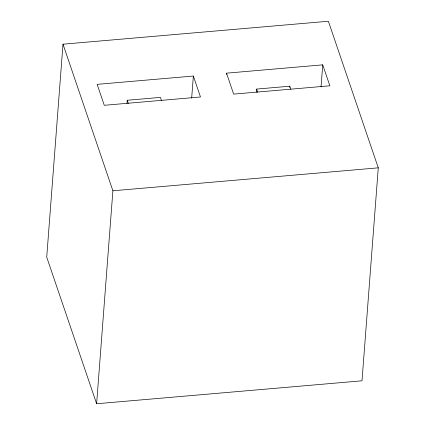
<?xml version="1.0" encoding="UTF-8"?>
<svg xmlns="http://www.w3.org/2000/svg" width="425" height="425" viewBox="0 0 425 425"><rect width="100%" height="100%" fill="white"/><g stroke="black" fill="none" stroke-linecap="round" stroke-linejoin="round"><path stroke-width="0.64" d="M62.99 44.195L46.723 257.168L96.624 403.75L362.01 380.805L378.277 167.833L328.376 21.25L62.99 44.195L112.891 190.782L96.624 403.75M127.006 103.339L127.24 100.268L160.416 97.399L161.463 100.475M191.67 98.117L193.354 76.038L97.15 84.357L104.279 105.299L200.483 96.98L193.354 76.038M226.429 74.471L226.525 73.169L322.729 64.85L329.858 85.792L233.654 94.111L226.525 73.169M256.381 92.151L256.62 89.08L289.792 86.211L290.838 89.293M289.696 87.438L289.792 86.211M321.045 86.928L322.729 64.85M112.891 190.782L378.277 167.833M256.62 89.08L257.667 92.161M127.24 100.268L128.292 103.344"/></g></svg>
